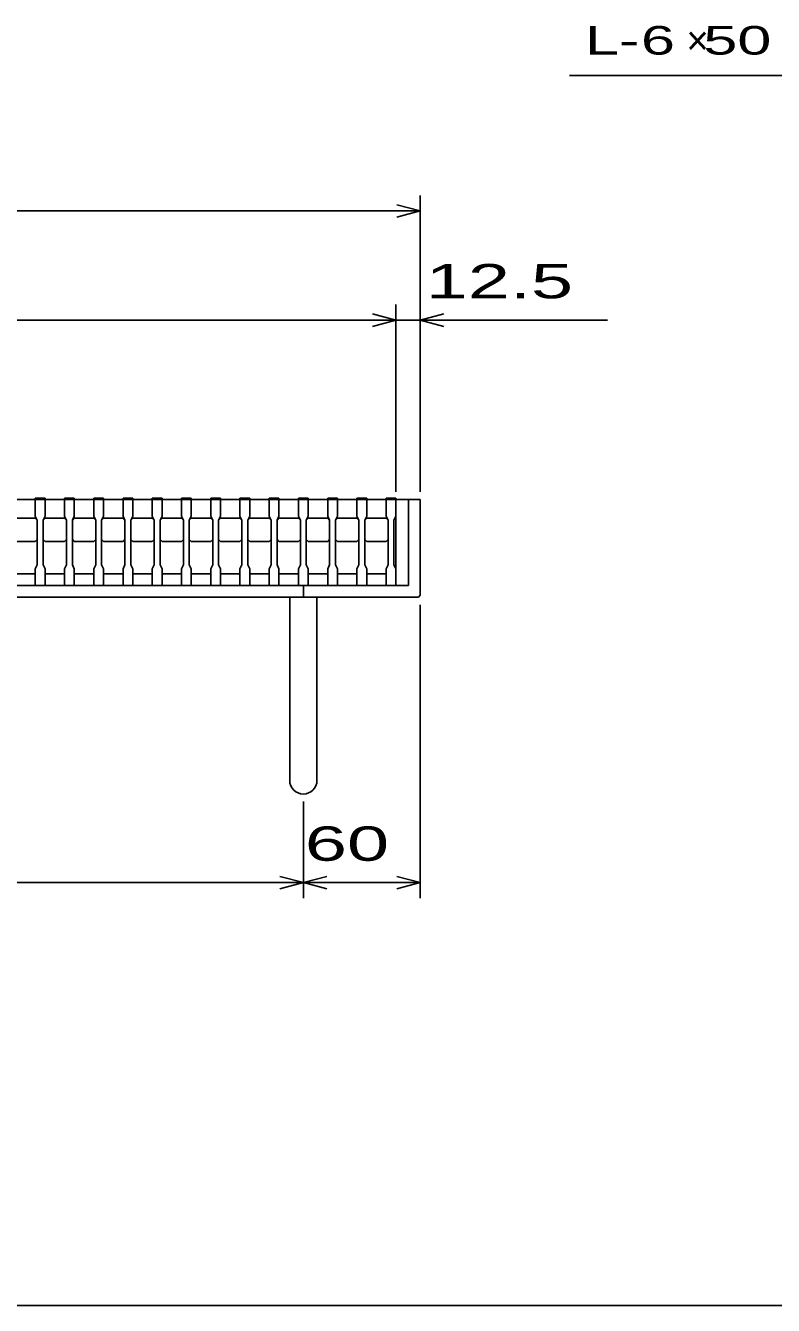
# Model space of a CAD drawing. Units: millimetres, scale not verified. Extents: x -1456 to 1385, y -1026 to 843.
# Drawn here: x -655 to -271, y -917 to -261 of the extents above; entities that cross this region are included whole.
import ezdxf
from ezdxf.enums import TextEntityAlignment as Align

# ---------------------------------------------------------------- set-up
doc = ezdxf.new("R2010")
doc.units = ezdxf.units.MM
doc.header["$LTSCALE"] = 8
for name, color, linetype, lineweight in [('0_2', 150, 'Continuous', 25), ('16', 3, 'Continuous', 25), ('19', 6, 'Continuous', 25), ('22', 4, 'Continuous', 25)]:
    doc.layers.add(name, color=color, linetype=linetype, lineweight=lineweight)
doc.styles.add('ベクトル', font='')
doc.styles.get('ベクトル').set_extended_font_data('ベクトル')

msp = doc.modelspace()

# ---------------------------------------------------------------- linework, layer by layer
at = {"layer": '0_2'}
msp.add_line((1384.8, -917.2), (-1383.2, -917.2), dxfattribs=at)
at = {"layer": '16'}
for p, q in [((-1010, -504), (-465, -504)), ((-650, -504), (-650, -503.3)), ((-650, -503.3), (-645, -503.3)), ((-650, -504), (-650, -512.5)), ((-645, -504), (-650, -504)), ((-645, -503.3), (-645, -504)), ((-645, -512.5), (-645, -504)), ((-635, -504), (-635, -503.3)), ((-635, -503.3), (-630, -503.3)), ((-635, -504), (-635, -512.5)), ((-630, -504), (-635, -504)), ((-630, -503.3), (-630, -504)), ((-630, -512.5), (-630, -504)), ((-620, -504), (-620, -503.3)), ((-620, -503.3), (-615, -503.3)), ((-620, -504), (-620, -512.5)), ((-615, -504), (-620, -504)), ((-615, -503.3), (-615, -504)), ((-615, -512.5), (-615, -504)), ((-605, -504), (-605, -503.3)), ((-605, -503.3), (-600, -503.3)), ((-605, -504), (-605, -512.5)), ((-600, -504), (-605, -504)), ((-600, -503.3), (-600, -504)), ((-600, -512.5), (-600, -504)), ((-590, -504), (-590, -503.3)), ((-590, -503.3), (-585, -503.3)), ((-590, -504), (-590, -512.5)), ((-585, -504), (-590, -504)), ((-585, -503.3), (-585, -504)), ((-585, -512.5), (-585, -504)), ((-575, -504), (-575, -503.3)), ((-575, -503.3), (-570, -503.3)), ((-575, -504), (-575, -512.5)), ((-570, -504), (-575, -504)), ((-570, -503.3), (-570, -504)), ((-570, -512.5), (-570, -504)), ((-560, -504), (-560, -503.3)), ((-560, -503.3), (-555, -503.3)), ((-560, -504), (-560, -512.5)), ((-555, -504), (-560, -504)), ((-555, -503.3), (-555, -504)), ((-555, -512.5), (-555, -504)), ((-545, -504), (-545, -503.3)), ((-545, -503.3), (-540, -503.3)), ((-545, -504), (-545, -512.5)), ((-540, -504), (-545, -504)), ((-540, -503.3), (-540, -504)), ((-540, -512.5), (-540, -504)), ((-530, -504), (-530, -503.3)), ((-530, -503.3), (-525, -503.3)), ((-530, -504), (-530, -512.5)), ((-525, -504), (-530, -504)), ((-525, -503.3), (-525, -504)), ((-525, -512.5), (-525, -504)), ((-515, -504), (-515, -503.3)), ((-515, -503.3), (-510, -503.3)), ((-515, -504), (-515, -512.5)), ((-510, -504), (-515, -504)), ((-510, -503.3), (-510, -504)), ((-510, -512.5), (-510, -504)), ((-500, -504), (-500, -503.3)), ((-500, -503.3), (-495, -503.3)), ((-500, -504), (-500, -512.5)), ((-495, -504), (-500, -504)), ((-495, -503.3), (-495, -504)), ((-495, -512.5), (-495, -504)), ((-485, -504), (-485, -503.3)), ((-485, -503.3), (-480, -503.3)), ((-485, -504), (-485, -512.5)), ((-480, -504), (-485, -504)), ((-480, -503.3), (-480, -504)), ((-480, -512.5), (-480, -504)), ((-470, -504), (-470, -503.3)), ((-470, -503.3), (-465, -503.3)), ((-470, -504), (-470, -512.5)), ((-465, -504), (-470, -504)), ((-465, -503.3), (-465, -504)), ((-465, -512.5), (-465, -504)), ((-465, -542), (-465, -504)), ((-660, -513.5), (-650, -513.5)), ((-650, -512.5), (-649, -514.5)), ((-650, -513.5), (-649, -514.5)), ((-649, -514.5), (-649, -537.5)), ((-646, -514.5), (-645, -512.5)), ((-646, -514.5), (-645, -513.5)), ((-646, -537.5), (-646, -514.5)), ((-645, -513.5), (-635, -513.5)), ((-635, -512.5), (-634, -514.5)), ((-635, -513.5), (-634, -514.5)), ((-634, -514.5), (-634, -537.5)), ((-631, -514.5), (-630, -512.5)), ((-631, -514.5), (-630, -513.5)), ((-631, -537.5), (-631, -514.5)), ((-630, -513.5), (-620, -513.5)), ((-620, -512.5), (-619, -514.5)), ((-620, -513.5), (-619, -514.5)), ((-619, -514.5), (-619, -537.5)), ((-616, -514.5), (-615, -512.5)), ((-616, -514.5), (-615, -513.5)), ((-616, -537.5), (-616, -514.5)), ((-615, -513.5), (-605, -513.5)), ((-605, -512.5), (-604, -514.5)), ((-605, -513.5), (-604, -514.5)), ((-604, -514.5), (-604, -537.5)), ((-601, -514.5), (-600, -512.5)), ((-601, -514.5), (-600, -513.5)), ((-601, -537.5), (-601, -514.5)), ((-600, -513.5), (-590, -513.5)), ((-590, -512.5), (-589, -514.5)), ((-590, -513.5), (-589, -514.5)), ((-589, -514.5), (-589, -537.5)), ((-586, -514.5), (-585, -512.5)), ((-586, -514.5), (-585, -513.5)), ((-586, -537.5), (-586, -514.5)), ((-585, -513.5), (-575, -513.5)), ((-575, -512.5), (-574, -514.5)), ((-575, -513.5), (-574, -514.5)), ((-574, -514.5), (-574, -537.5)), ((-571, -514.5), (-570, -512.5)), ((-571, -514.5), (-570, -513.5)), ((-571, -537.5), (-571, -514.5)), ((-570, -513.5), (-560, -513.5)), ((-560, -512.5), (-559, -514.5)), ((-560, -513.5), (-559, -514.5)), ((-559, -514.5), (-559, -537.5)), ((-556, -514.5), (-555, -512.5)), ((-556, -514.5), (-555, -513.5)), ((-556, -537.5), (-556, -514.5)), ((-555, -513.5), (-545, -513.5)), ((-545, -512.5), (-544, -514.5)), ((-545, -513.5), (-544, -514.5)), ((-544, -514.5), (-544, -537.5)), ((-541, -514.5), (-540, -512.5)), ((-541, -514.5), (-540, -513.5)), ((-541, -537.5), (-541, -514.5)), ((-540, -513.5), (-530, -513.5)), ((-530, -512.5), (-529, -514.5)), ((-530, -513.5), (-529, -514.5)), ((-529, -514.5), (-529, -537.5)), ((-526, -514.5), (-525, -512.5)), ((-526, -514.5), (-525, -513.5)), ((-526, -537.5), (-526, -514.5)), ((-525, -513.5), (-515, -513.5)), ((-515, -512.5), (-514, -514.5)), ((-515, -513.5), (-514, -514.5)), ((-514, -514.5), (-514, -537.5)), ((-511, -514.5), (-510, -512.5)), ((-511, -514.5), (-510, -513.5)), ((-511, -537.5), (-511, -514.5)), ((-510, -513.5), (-500, -513.5)), ((-500, -512.5), (-499, -514.5)), ((-500, -513.5), (-499, -514.5)), ((-499, -514.5), (-499, -537.5)), ((-496, -514.5), (-495, -512.5)), ((-496, -514.5), (-495, -513.5)), ((-496, -537.5), (-496, -514.5)), ((-495, -513.5), (-485, -513.5)), ((-485, -512.5), (-484, -514.5)), ((-485, -513.5), (-484, -514.5)), ((-484, -514.5), (-484, -537.5)), ((-481, -514.5), (-480, -512.5)), ((-481, -514.5), (-480, -513.5)), ((-481, -537.5), (-481, -514.5)), ((-480, -513.5), (-470, -513.5)), ((-470, -512.5), (-469, -514.5)), ((-470, -513.5), (-469, -514.5)), ((-469, -514.5), (-469, -537.5)), ((-466, -514.5), (-465, -512.5)), ((-466, -537.5), (-466, -514.5)), ((-649, -524.5), (-650, -525.5)), ((-645, -525.5), (-646, -524.5)), ((-634, -524.5), (-635, -525.5)), ((-630, -525.5), (-631, -524.5)), ((-619, -524.5), (-620, -525.5)), ((-615, -525.5), (-616, -524.5)), ((-604, -524.5), (-605, -525.5)), ((-600, -525.5), (-601, -524.5)), ((-589, -524.5), (-590, -525.5)), ((-585, -525.5), (-586, -524.5)), ((-574, -524.5), (-575, -525.5)), ((-570, -525.5), (-571, -524.5)), ((-559, -524.5), (-560, -525.5)), ((-555, -525.5), (-556, -524.5)), ((-544, -524.5), (-545, -525.5)), ((-540, -525.5), (-541, -524.5)), ((-529, -524.5), (-530, -525.5)), ((-525, -525.5), (-526, -524.5)), ((-514, -524.5), (-515, -525.5)), ((-510, -525.5), (-511, -524.5)), ((-499, -524.5), (-500, -525.5)), ((-495, -525.5), (-496, -524.5)), ((-484, -524.5), (-485, -525.5)), ((-480, -525.5), (-481, -524.5)), ((-469, -524.5), (-470, -525.5)), ((-650, -525.5), (-660, -525.5)), ((-635, -525.5), (-645, -525.5)), ((-620, -525.5), (-630, -525.5)), ((-605, -525.5), (-615, -525.5)), ((-590, -525.5), (-600, -525.5)), ((-575, -525.5), (-585, -525.5)), ((-560, -525.5), (-570, -525.5)), ((-545, -525.5), (-555, -525.5)), ((-530, -525.5), (-540, -525.5)), ((-515, -525.5), (-525, -525.5)), ((-500, -525.5), (-510, -525.5)), ((-485, -525.5), (-495, -525.5)), ((-470, -525.5), (-480, -525.5)), ((-649, -537.5), (-650, -539.5)), ((-645, -539.5), (-646, -537.5)), ((-634, -537.5), (-635, -539.5)), ((-630, -539.5), (-631, -537.5)), ((-619, -537.5), (-620, -539.5)), ((-615, -539.5), (-616, -537.5)), ((-604, -537.5), (-605, -539.5)), ((-600, -539.5), (-601, -537.5)), ((-589, -537.5), (-590, -539.5)), ((-585, -539.5), (-586, -537.5)), ((-574, -537.5), (-575, -539.5)), ((-570, -539.5), (-571, -537.5)), ((-559, -537.5), (-560, -539.5)), ((-555, -539.5), (-556, -537.5)), ((-544, -537.5), (-545, -539.5)), ((-540, -539.5), (-541, -537.5)), ((-529, -537.5), (-530, -539.5)), ((-525, -539.5), (-526, -537.5)), ((-514, -537.5), (-515, -539.5)), ((-510, -539.5), (-511, -537.5)), ((-499, -537.5), (-500, -539.5)), ((-495, -539.5), (-496, -537.5)), ((-484, -537.5), (-485, -539.5)), ((-480, -539.5), (-481, -537.5)), ((-469, -537.5), (-470, -539.5)), ((-465, -539.5), (-466, -537.5)), ((-660, -542), (-650, -542)), ((-650, -539.5), (-650, -548)), ((-645, -548), (-645, -539.5)), ((-645, -542), (-635, -542)), ((-635, -539.5), (-635, -548)), ((-630, -548), (-630, -539.5)), ((-630, -542), (-620, -542)), ((-620, -539.5), (-620, -548)), ((-615, -548), (-615, -539.5)), ((-615, -542), (-605, -542)), ((-605, -539.5), (-605, -548)), ((-600, -548), (-600, -539.5)), ((-600, -542), (-590, -542)), ((-590, -539.5), (-590, -548)), ((-585, -548), (-585, -539.5)), ((-585, -542), (-575, -542)), ((-575, -539.5), (-575, -548)), ((-570, -548), (-570, -539.5)), ((-570, -542), (-560, -542)), ((-560, -539.5), (-560, -548)), ((-555, -548), (-555, -539.5)), ((-555, -542), (-545, -542)), ((-545, -539.5), (-545, -548)), ((-540, -548), (-540, -539.5)), ((-540, -542), (-530, -542)), ((-530, -539.5), (-530, -548)), ((-525, -548), (-525, -539.5)), ((-525, -542), (-515, -542)), ((-515, -539.5), (-515, -548)), ((-510, -548), (-510, -539.5)), ((-510, -542), (-500, -542)), ((-500, -539.5), (-500, -548)), ((-495, -548), (-495, -539.5)), ((-495, -542), (-485, -542)), ((-485, -539.5), (-485, -548)), ((-480, -548), (-480, -539.5)), ((-480, -542), (-470, -542)), ((-470, -539.5), (-470, -548)), ((-465, -548), (-465, -539.5)), ((-650, -548), (-645, -548)), ((-635, -548), (-630, -548)), ((-620, -548), (-615, -548)), ((-605, -548), (-600, -548)), ((-590, -548), (-585, -548)), ((-575, -548), (-570, -548)), ((-560, -548), (-555, -548)), ((-545, -548), (-540, -548)), ((-530, -548), (-525, -548)), ((-515, -548), (-510, -548)), ((-500, -548), (-495, -548)), ((-485, -548), (-480, -548)), ((-470, -548), (-465, -548))]:
    msp.add_line(p, q, dxfattribs=at)
at = {"layer": '19'}
for p, q in [((-452.5, -504), (-465, -504)), ((-458.5, -504), (-458.5, -548)), ((-452.5, -553), (-452.5, -504)), ((-458.5, -548), (-1016.5, -548)), ((-512.5, -548), (-512.5, -554)), ((-1021.5, -554), (-453.5, -554)), ((-519.5, -554), (-519.5, -648)), ((-505.5, -648), (-505.5, -554)), ((-453.5, -554), (-452.5, -553))]:
    msp.add_line(p, q, dxfattribs=at)
msp.add_arc((-512.5, -648), 7, 180, 0, dxfattribs=at)
at = {"layer": '22'}
for p, q in [((-376, -286.5), (-216, -286.5)), ((-452.5, -356), (-464.5, -352.8)), ((-452.5, -500), (-452.5, -348)), ((-1022.5, -356), (-452.5, -356)), ((-464.5, -359.2), (-452.5, -356)), ((-465, -500), (-465, -404)), ((-452.5, -500), (-452.5, -404)), ((-1010, -412), (-465, -412)), ((-465, -412), (-477, -408.8)), ((-477, -415.2), (-465, -412)), ((-465, -412), (-452.5, -412)), ((-452.5, -412), (-440.5, -408.8)), ((-440.5, -415.2), (-452.5, -412)), ((-452.5, -412), (-356.5, -412)), ((-452.5, -708.4), (-452.5, -558)), ((-512.5, -708.4), (-512.5, -658.8)), ((-962.5, -700.4), (-512.5, -700.4)), ((-512.5, -700.4), (-524.5, -697.2)), ((-524.5, -703.6), (-512.5, -700.4)), ((-512.5, -700.4), (-500.5, -697.2)), ((-500.5, -703.6), (-512.5, -700.4)), ((-512.5, -700.4), (-452.5, -700.4)), ((-452.5, -700.4), (-464.5, -697.2)), ((-464.5, -703.6), (-452.5, -700.4))]:
    msp.add_line(p, q, dxfattribs=at)

# ---------------------------------------------------------------- texts
at = {"layer": '22', "color": 2, "style": 'ベクトル'}
for s, height, width, p in [('L-', 14.66, 1.6, (-368, -268.5)), (' 6 ', 14.66, 1.6, (-348, -268.5)), (' 50 ', 14.66, 1.6, (-316, -268.5)), (' 12.5 ', 17.6, 1.65, (-460.5, -392)), (' 60 ', 17.6, 1.65, (-522.5, -680.4))]:
    msp.add_text(s, height=height, dxfattribs=dict(at, width=width)).set_placement(p, align=Align.MIDDLE_LEFT)
msp.add_text('×', height=14.66, dxfattribs=at).set_placement((-316, -268.5), align=Align.MIDDLE_LEFT)

doc.saveas('drawing.dxf')
